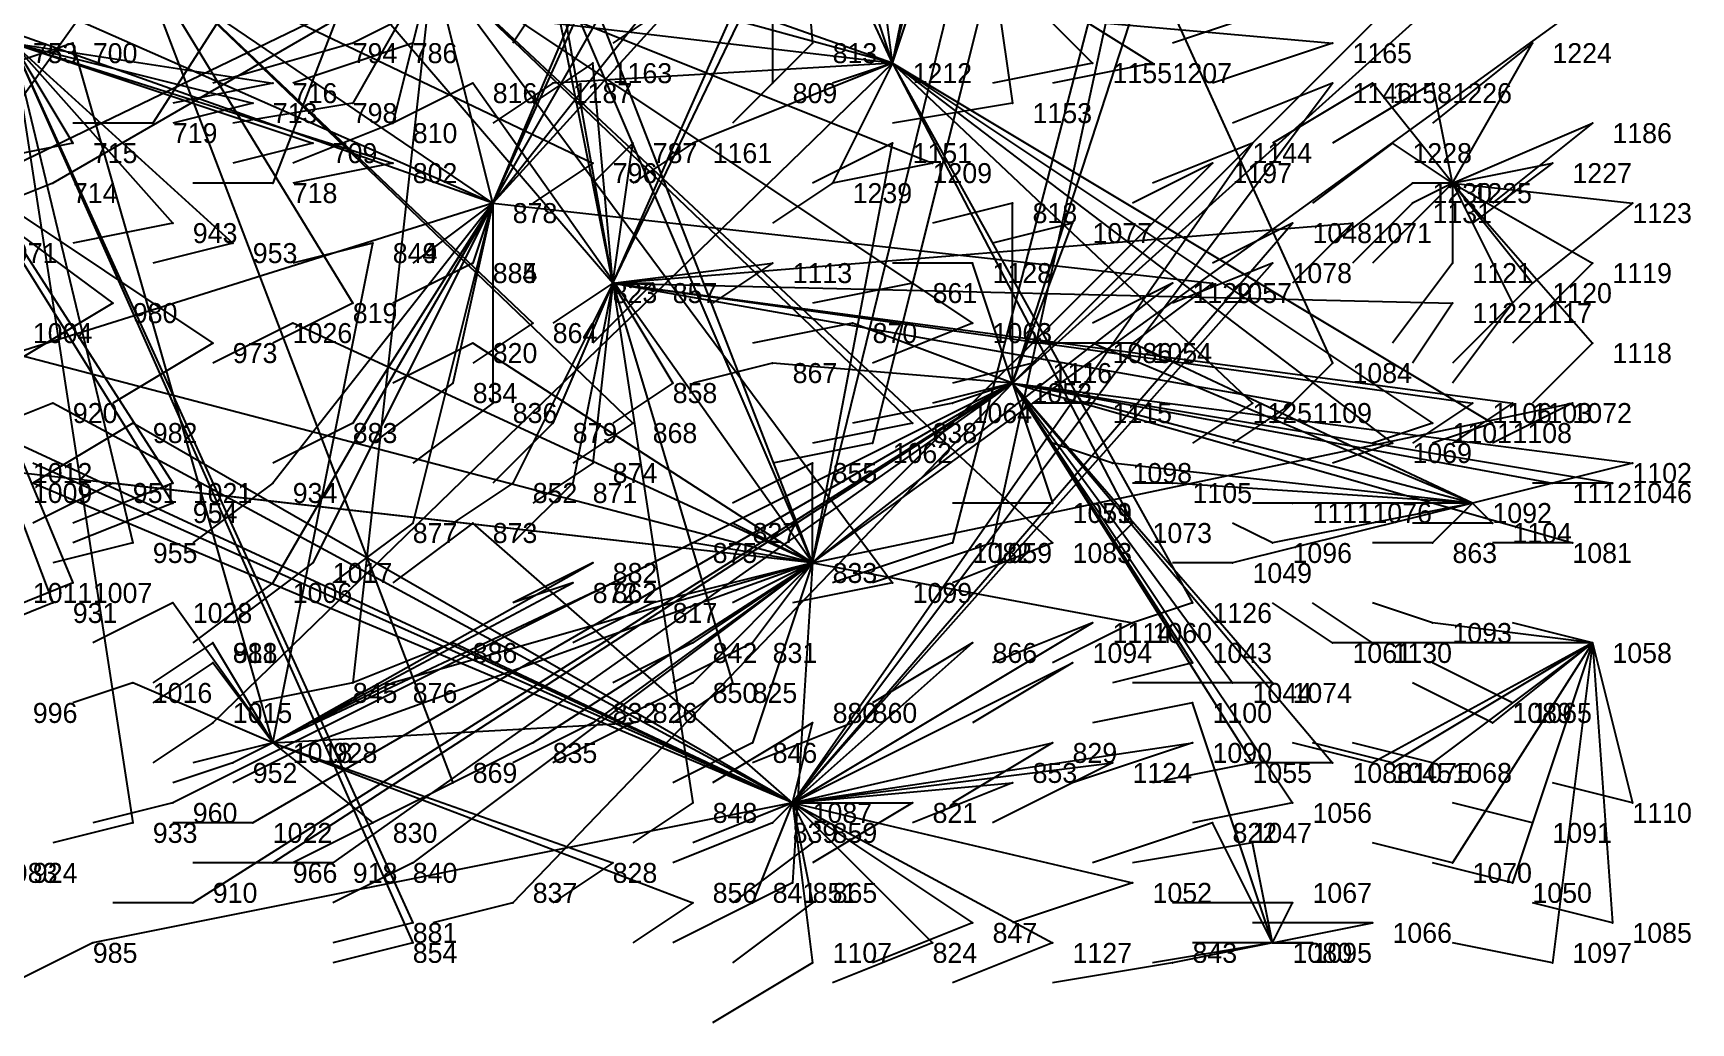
# Model space of a CAD drawing. Extents: x 13.668 to 13.876, y -34.05 to -33.931.
# Drawn here: x 13.793 to 13.8759, y -34.05 to -34.0005 of the extents above; entities that cross this region are included whole.
import ezdxf

# ---------------------------------------------------------------- set-up
doc = ezdxf.new("R2010")
doc.units = 0
for name, color, linetype in [('Facilities', 3, 'CONTINUOUS'), ('Facilities_lines', 3, 'CONTINUOUS'), ('Normals', 1, 'CONTINUOUS'), ('Source_points', 5, 'CONTINUOUS'), ('Text', 3, 'CONTINUOUS')]:
    doc.layers.add(name, color=color, linetype=linetype)

msp = doc.modelspace()

# ---------------------------------------------------------------- linework, layer by layer
at = {"layer": 'Facilities', "color": 3}
for p in [(13.836, -34.002, -1.213), (13.864, -34.008, -1.212), (13.816, -34.009, -1.214), (13.822, -34.013, -1.214), (13.842, -34.018, -1.213), (13.865, -34.024, -1.211), (13.832, -34.027, -1.215), (13.871, -34.031, -1.213), (13.805, -34.036, -1.215), (13.831, -34.039, -1.213), (13.855, -34.046, -1.213)]:
    msp.add_point(p, dxfattribs=at)
at = {"layer": 'Facilities_lines', "color": 3}
for p, q in [((13.816, -34.009, -1.214), (13.805, -33.965, -1.214)), ((13.816, -34.009, -1.214), (13.835, -33.967, -1.214)), ((13.822, -34.013, -1.214), (13.814, -33.968, -1.214)), ((13.822, -34.013, -1.214), (13.842, -33.968, -1.213)), ((13.816, -34.009, -1.214), (13.833, -33.969, -1.212)), ((13.836, -34.002, -1.213), (13.844, -33.969, -1.212)), ((13.836, -34.002, -1.213), (13.847, -33.969, -1.211)), ((13.838, -33.973, -1.212), (13.858, -34.017, -1.213)), ((13.816, -34.009, -1.214), (13.836, -33.974, -1.213)), ((13.836, -34.002, -1.213), (13.823, -33.974, -1.214)), ((13.816, -34.009, -1.214), (13.843, -33.975, -1.213)), ((13.816, -34.009, -1.214), (13.846, -33.976, -1.212)), ((13.817, -33.977, -1.212), (13.799, -34.005, -1.214)), ((13.817, -33.977, -1.212), (13.805, -34.008, -1.215)), ((13.836, -34.002, -1.213), (13.841, -33.977, -1.213)), ((13.83, -33.978, -1.212), (13.83, -34.003, -1.214)), ((13.83, -33.978, -1.212), (13.832, -34.001, -1.214)), ((13.842, -34.018, -1.213), (13.855, -33.978, -1.212)), ((13.836, -34.002, -1.213), (13.833, -33.979, -1.214)), ((13.851, -33.98, -1.212), (13.809, -34.001, -1.214)), ((13.851, -33.98, -1.212), (13.839, -34.026, -1.213)), ((13.851, -33.98, -1.212), (13.841, -34.026, -1.213)), ((13.832, -34.027, -1.215), (13.843, -33.982, -1.213)), ((13.822, -34.013, -1.214), (13.836, -33.984, -1.214)), ((13.822, -34.013, -1.214), (13.798, -33.985, -1.215)), ((13.816, -34.009, -1.214), (13.788, -33.99, -1.214)), ((13.836, -34.002, -1.213), (13.802, -33.99, -1.215)), ((13.832, -34.027, -1.215), (13.818, -33.991, -1.212)), ((13.842, -34.018, -1.213), (13.872, -33.991, -1.211)), ((13.78, -33.992, -1.216), (13.794, -34.029, -1.217)), ((13.78, -33.992, -1.216), (13.8, -34.024, -1.217)), ((13.78, -33.992, -1.216), (13.795, -34.028, -1.215)), ((13.78, -33.992, -1.216), (13.8, -34.023, -1.215)), ((13.832, -34.027, -1.215), (13.817, -33.992, -1.215)), ((13.842, -34.018, -1.213), (13.867, -33.993, -1.212)), ((13.816, -34.009, -1.214), (13.782, -33.994, -1.214)), ((13.798, -33.996, -1.215), (13.77, -34.035, -1.218)), ((13.798, -33.996, -1.215), (13.821, -34.007, -1.214)), ((13.798, -33.996, -1.215), (13.809, -34.014, -1.214)), ((13.798, -33.996, -1.215), (13.818, -34.015, -1.214)), ((13.798, -33.996, -1.215), (13.823, -34.02, -1.214)), ((13.798, -33.996, -1.215), (13.814, -34.038, -1.215)), ((13.813, -33.997, -1.214), (13.784, -34.011, -1.215)), ((13.813, -33.997, -1.214), (13.794, -34.008, -1.215)), ((13.813, -33.997, -1.214), (13.809, -34.004, -1.214)), ((13.813, -33.997, -1.214), (13.809, -34.033, -1.215)), ((13.813, -33.997, -1.214), (13.811, -34.005, -1.214)), ((13.813, -33.997, -1.214), (13.812, -34.001, -1.215)), ((13.813, -33.997, -1.214), (13.837, -34.02, -1.214)), ((13.813, -33.997, -1.214), (13.84, -34.015, -1.213)), ((13.813, -33.997, -1.214), (13.844, -34.026, -1.213)), ((13.813, -33.997, -1.214), (13.836, -34.028, -1.213)), ((13.813, -33.997, -1.214), (13.858, -34.001, -1.212)), ((13.813, -33.997, -1.214), (13.838, -34.007, -1.213)), ((13.841, -33.997, -1.213), (13.835, -34.021, -1.213)), ((13.841, -33.997, -1.213), (13.837, -34.013, -1.214)), ((13.841, -33.997, -1.213), (13.842, -34.004, -1.213)), ((13.841, -33.997, -1.213), (13.846, -34.002, -1.213)), ((13.841, -33.997, -1.213), (13.849, -34.002, -1.212)), ((13.816, -34.009, -1.214), (13.785, -33.998, -1.215)), ((13.836, -34.002, -1.213), (13.802, -33.998, -1.216)), ((13.822, -34.013, -1.214), (13.819, -33.998, -1.212)), ((13.832, -34.027, -1.215), (13.872, -33.998, -1.211)), ((13.836, -34.002, -1.213), (13.825, -33.999, -1.213)), ((13.836, -34.002, -1.213), (13.835, -33.999, -1.214)), ((13.778, -34, -1.216), (13.802, -34.016, -1.215)), ((13.778, -34, -1.216), (13.797, -34.014, -1.214)), ((13.792, -34.001, -1.214), (13.807, -34.006, -1.214)), ((13.792, -34.001, -1.214), (13.804, -34.004, -1.214)), ((13.792, -34.001, -1.214), (13.795, -34.006, -1.215)), ((13.792, -34.001, -1.214), (13.805, -34.003, -1.214)), ((13.792, -34.001, -1.214), (13.811, -34.007, -1.214)), ((13.792, -34.001, -1.214), (13.812, -34.046, -1.215)), ((13.792, -34.001, -1.214), (13.812, -34.045, -1.215)), ((13.792, -34.001, -1.214), (13.798, -34.04, -1.215)), ((13.792, -34.001, -1.214), (13.8, -34.01, -1.215)), ((13.792, -34.001, -1.214), (13.803, -34.011, -1.214)), ((13.792, -34.001, -1.214), (13.798, -34.026, -1.215)), ((13.805, -34.036, -1.215), (13.795, -34.001, -1.216)), ((13.864, -34.008, -1.212), (13.868, -34.001, -1.211)), ((13.836, -34.002, -1.213), (13.802, -34.035, -1.215)), ((13.836, -34.002, -1.213), (13.819, -34.003, -1.213)), ((13.822, -34.013, -1.214), (13.821, -34.002, -1.213)), ((13.836, -34.002, -1.213), (13.826, -34.006, -1.213)), ((13.836, -34.002, -1.213), (13.833, -34.008, -1.213)), ((13.836, -34.002, -1.213), (13.848, -34.025, -1.213)), ((13.836, -34.002, -1.213), (13.863, -34.02, -1.213)), ((13.836, -34.002, -1.213), (13.854, -34.019, -1.213)), ((13.836, -34.002, -1.213), (13.861, -34.021, -1.213)), ((13.836, -34.002, -1.213), (13.866, -34.02, -1.212)), ((13.836, -34.002, -1.213), (13.851, -34.029, -1.213)), ((13.832, -34.027, -1.215), (13.815, -34.003, -1.214)), ((13.831, -34.039, -1.213), (13.858, -34.003, -1.212)), ((13.864, -34.008, -1.212), (13.86, -34.003, -1.212)), ((13.864, -34.008, -1.212), (13.863, -34.003, -1.211)), ((13.864, -34.008, -1.212), (13.871, -34.005, -1.212)), ((13.822, -34.013, -1.214), (13.823, -34.006, -1.214)), ((13.831, -34.039, -1.213), (13.854, -34.006, -1.212)), ((13.832, -34.027, -1.215), (13.836, -34.006, -1.213)), ((13.864, -34.008, -1.212), (13.861, -34.006, -1.212)), ((13.832, -34.027, -1.215), (13.852, -34.007, -1.212)), ((13.864, -34.008, -1.212), (13.869, -34.007, -1.211)), ((13.864, -34.008, -1.212), (13.862, -34.009, -1.212)), ((13.864, -34.008, -1.212), (13.862, -34.008, -1.212)), ((13.864, -34.008, -1.212), (13.867, -34.014, -1.212)), ((13.864, -34.008, -1.212), (13.871, -34.016, -1.213)), ((13.864, -34.008, -1.212), (13.871, -34.012, -1.212)), ((13.864, -34.008, -1.212), (13.864, -34.012, -1.212)), ((13.864, -34.008, -1.212), (13.873, -34.009, -1.213)), ((13.864, -34.008, -1.212), (13.868, -34.013, -1.212)), ((13.816, -34.009, -1.214), (13.781, -34.02, -1.215)), ((13.816, -34.009, -1.214), (13.805, -34.023, -1.214)), ((13.816, -34.009, -1.214), (13.805, -34.028, -1.215)), ((13.816, -34.009, -1.214), (13.807, -34.027, -1.215)), ((13.816, -34.009, -1.214), (13.809, -34.02, -1.214)), ((13.816, -34.009, -1.214), (13.812, -34.025, -1.215)), ((13.816, -34.009, -1.214), (13.814, -34.018, -1.214)), ((13.816, -34.009, -1.214), (13.815, -34.012, -1.214)), ((13.816, -34.009, -1.214), (13.815, -34.012, -1.214)), ((13.816, -34.009, -1.214), (13.816, -34.019, -1.214)), ((13.816, -34.009, -1.214), (13.852, -34.013, -1.213)), ((13.842, -34.018, -1.213), (13.842, -34.009, -1.214)), ((13.822, -34.013, -1.214), (13.859, -34.01, -1.213)), ((13.831, -34.039, -1.213), (13.856, -34.01, -1.213)), ((13.842, -34.018, -1.213), (13.845, -34.01, -1.213)), ((13.805, -34.036, -1.215), (13.81, -34.011, -1.214)), ((13.805, -34.036, -1.215), (13.81, -34.011, -1.215)), ((13.822, -34.013, -1.214), (13.83, -34.012, -1.213)), ((13.831, -34.039, -1.213), (13.855, -34.012, -1.213)), ((13.842, -34.018, -1.213), (13.84, -34.012, -1.213)), ((13.822, -34.013, -1.214), (13.817, -34.023, -1.214)), ((13.822, -34.013, -1.214), (13.819, -34.02, -1.214)), ((13.822, -34.013, -1.214), (13.82, -34.023, -1.214)), ((13.822, -34.013, -1.214), (13.821, -34.022, -1.214)), ((13.822, -34.013, -1.214), (13.828, -34.033, -1.214)), ((13.822, -34.013, -1.214), (13.826, -34.039, -1.214)), ((13.822, -34.013, -1.214), (13.824, -34.013, -1.214)), ((13.822, -34.013, -1.214), (13.825, -34.018, -1.214)), ((13.822, -34.013, -1.214), (13.867, -34.019, -1.212)), ((13.822, -34.013, -1.214), (13.865, -34.019, -1.213)), ((13.822, -34.013, -1.214), (13.856, -34.019, -1.213)), ((13.822, -34.013, -1.214), (13.864, -34.014, -1.212)), ((13.832, -34.027, -1.215), (13.85, -34.013, -1.213)), ((13.832, -34.027, -1.215), (13.806, -34.015, -1.214)), ((13.842, -34.018, -1.213), (13.834, -34.015, -1.214)), ((13.832, -34.027, -1.215), (13.79, -34.016, -1.215)), ((13.832, -34.027, -1.215), (13.815, -34.016, -1.214)), ((13.865, -34.024, -1.211), (13.846, -34.016, -1.213)), ((13.865, -34.024, -1.211), (13.848, -34.016, -1.212)), ((13.842, -34.018, -1.213), (13.83, -34.017, -1.214)), ((13.842, -34.018, -1.213), (13.843, -34.017, -1.213)), ((13.842, -34.018, -1.213), (13.8, -34.039, -1.215)), ((13.842, -34.018, -1.213), (13.801, -34.044, -1.215)), ((13.842, -34.018, -1.213), (13.804, -34.04, -1.215)), ((13.842, -34.018, -1.213), (13.805, -34.042, -1.215)), ((13.842, -34.018, -1.213), (13.808, -34.042, -1.215)), ((13.842, -34.018, -1.213), (13.817, -34.044, -1.214)), ((13.842, -34.018, -1.213), (13.839, -34.019, -1.213)), ((13.842, -34.018, -1.213), (13.851, -34.032, -1.213)), ((13.842, -34.018, -1.213), (13.853, -34.033, -1.213)), ((13.842, -34.018, -1.213), (13.844, -34.024, -1.213)), ((13.842, -34.018, -1.213), (13.872, -34.023, -1.213)), ((13.842, -34.018, -1.213), (13.854, -34.037, -1.213)), ((13.842, -34.018, -1.213), (13.856, -34.039, -1.213)), ((13.842, -34.018, -1.213), (13.855, -34.033, -1.213)), ((13.842, -34.018, -1.213), (13.844, -34.024, -1.213)), ((13.842, -34.018, -1.213), (13.87, -34.026, -1.212)), ((13.842, -34.018, -1.213), (13.858, -34.037, -1.213)), ((13.842, -34.018, -1.213), (13.873, -34.022, -1.212)), ((13.842, -34.018, -1.213), (13.869, -34.023, -1.213)), ((13.831, -34.039, -1.213), (13.794, -34.019, -1.215)), ((13.832, -34.027, -1.215), (13.87, -34.019, -1.212)), ((13.865, -34.024, -1.211), (13.846, -34.019, -1.213)), ((13.831, -34.039, -1.213), (13.79, -34.02, -1.215)), ((13.831, -34.039, -1.213), (13.798, -34.02, -1.214)), ((13.832, -34.027, -1.215), (13.788, -34.022, -1.216)), ((13.831, -34.039, -1.213), (13.793, -34.022, -1.215)), ((13.832, -34.027, -1.215), (13.832, -34.022, -1.214)), ((13.865, -34.024, -1.211), (13.847, -34.022, -1.213)), ((13.831, -34.039, -1.213), (13.793, -34.023, -1.215)), ((13.832, -34.027, -1.215), (13.797, -34.023, -1.215)), ((13.865, -34.024, -1.211), (13.85, -34.023, -1.212)), ((13.865, -34.024, -1.211), (13.853, -34.027, -1.213)), ((13.865, -34.024, -1.211), (13.855, -34.026, -1.212)), ((13.865, -34.024, -1.211), (13.856, -34.024, -1.213)), ((13.865, -34.024, -1.211), (13.859, -34.024, -1.213)), ((13.865, -34.024, -1.211), (13.863, -34.026, -1.214)), ((13.865, -34.024, -1.211), (13.866, -34.025, -1.213)), ((13.831, -34.039, -1.213), (13.815, -34.025, -1.214)), ((13.832, -34.027, -1.215), (13.828, -34.025, -1.214)), ((13.832, -34.027, -1.215), (13.826, -34.026, -1.214)), ((13.805, -34.036, -1.215), (13.821, -34.027, -1.214)), ((13.832, -34.027, -1.215), (13.807, -34.036, -1.214)), ((13.832, -34.027, -1.215), (13.811, -34.033, -1.215)), ((13.832, -34.027, -1.215), (13.812, -34.042, -1.215)), ((13.832, -34.027, -1.215), (13.818, -34.036, -1.215)), ((13.832, -34.027, -1.215), (13.821, -34.035, -1.215)), ((13.832, -34.027, -1.215), (13.824, -34.029, -1.214)), ((13.832, -34.027, -1.215), (13.826, -34.031, -1.214)), ((13.832, -34.027, -1.215), (13.826, -34.033, -1.214)), ((13.832, -34.027, -1.215), (13.829, -34.031, -1.214)), ((13.832, -34.027, -1.215), (13.829, -34.036, -1.214)), ((13.832, -34.027, -1.215), (13.831, -34.043, -1.214)), ((13.832, -34.027, -1.215), (13.848, -34.03, -1.213)), ((13.805, -34.036, -1.215), (13.822, -34.028, -1.214)), ((13.805, -34.036, -1.215), (13.82, -34.028, -1.214)), ((13.805, -34.036, -1.215), (13.8, -34.029, -1.215)), ((13.831, -34.039, -1.213), (13.846, -34.03, -1.213)), ((13.871, -34.031, -1.213), (13.863, -34.03, -1.212)), ((13.805, -34.036, -1.215), (13.802, -34.031, -1.215)), ((13.831, -34.039, -1.213), (13.814, -34.031, -1.215)), ((13.831, -34.039, -1.213), (13.84, -34.031, -1.214)), ((13.871, -34.031, -1.213), (13.858, -34.031, -1.213)), ((13.871, -34.031, -1.213), (13.86, -34.037, -1.213)), ((13.871, -34.031, -1.213), (13.86, -34.031, -1.212)), ((13.871, -34.031, -1.213), (13.861, -34.037, -1.212)), ((13.871, -34.031, -1.213), (13.863, -34.037, -1.212)), ((13.871, -34.031, -1.213), (13.864, -34.042, -1.212)), ((13.871, -34.031, -1.213), (13.866, -34.035, -1.212)), ((13.871, -34.031, -1.213), (13.867, -34.043, -1.212)), ((13.871, -34.031, -1.213), (13.867, -34.034, -1.212)), ((13.871, -34.031, -1.213), (13.868, -34.04, -1.212)), ((13.871, -34.031, -1.213), (13.869, -34.047, -1.212)), ((13.871, -34.031, -1.213), (13.872, -34.045, -1.212)), ((13.871, -34.031, -1.213), (13.873, -34.039, -1.212)), ((13.805, -34.036, -1.215), (13.802, -34.032, -1.215)), ((13.831, -34.039, -1.213), (13.845, -34.032, -1.212)), ((13.805, -34.036, -1.215), (13.798, -34.033, -1.215)), ((13.855, -34.046, -1.213), (13.851, -34.034, -1.213)), ((13.805, -34.036, -1.215), (13.823, -34.035, -1.214)), ((13.831, -34.039, -1.213), (13.832, -34.035, -1.214)), ((13.831, -34.039, -1.213), (13.834, -34.035, -1.214)), ((13.805, -34.036, -1.215), (13.803, -34.037, -1.215)), ((13.805, -34.036, -1.215), (13.822, -34.042, -1.214)), ((13.805, -34.036, -1.215), (13.81, -34.04, -1.215)), ((13.805, -34.036, -1.215), (13.826, -34.044, -1.215)), ((13.831, -34.039, -1.213), (13.844, -34.036, -1.214)), ((13.831, -34.039, -1.213), (13.851, -34.036, -1.212)), ((13.831, -34.039, -1.213), (13.847, -34.037, -1.213)), ((13.831, -34.039, -1.213), (13.842, -34.038, -1.214)), ((13.831, -34.039, -1.213), (13.796, -34.046, -1.216)), ((13.831, -34.039, -1.213), (13.829, -34.044, -1.215)), ((13.831, -34.039, -1.213), (13.83, -34.04, -1.214)), ((13.831, -34.039, -1.213), (13.837, -34.039, -1.215)), ((13.831, -34.039, -1.213), (13.838, -34.046, -1.215)), ((13.831, -34.039, -1.213), (13.84, -34.045, -1.214)), ((13.831, -34.039, -1.213), (13.832, -34.041, -1.214)), ((13.831, -34.039, -1.213), (13.832, -34.044, -1.214)), ((13.831, -34.039, -1.213), (13.848, -34.043, -1.213)), ((13.831, -34.039, -1.213), (13.832, -34.047, -1.213)), ((13.831, -34.039, -1.213), (13.844, -34.046, -1.213)), ((13.855, -34.046, -1.213), (13.852, -34.04, -1.214)), ((13.855, -34.046, -1.213), (13.854, -34.041, -1.212)), ((13.855, -34.046, -1.213), (13.856, -34.044, -1.212)), ((13.855, -34.046, -1.213), (13.86, -34.045, -1.212)), ((13.855, -34.046, -1.213), (13.85, -34.047, -1.214)), ((13.855, -34.046, -1.213), (13.857, -34.046, -1.213))]:
    msp.add_line(p, q, dxfattribs=at)
at = {"layer": 'Normals', "color": 1}
for p, q in [((13.819, -33.998, -1.212), (13.817, -34.001, -1.112)), ((13.825, -33.999, -1.213), (13.822, -34.001, -1.113)), ((13.856, -33.999, -1.212), (13.85, -34.001, -1.112)), ((13.795, -34.001, -1.216), (13.792, -34.002, -1.116)), ((13.809, -34.001, -1.214), (13.802, -34.003, -1.114)), ((13.812, -34.001, -1.215), (13.806, -34.003, -1.115)), ((13.832, -34.001, -1.214), (13.83, -34.003, -1.114)), ((13.858, -34.001, -1.212), (13.852, -34.003, -1.112)), ((13.868, -34.001, -1.211), (13.863, -34.005, -1.111)), ((13.821, -34.002, -1.213), (13.818, -34.004, -1.113)), ((13.836, -34.002, -1.213), (13.833, -34.003, -1.113)), ((13.846, -34.002, -1.213), (13.841, -34.003, -1.113)), ((13.849, -34.002, -1.212), (13.844, -34.003, -1.112)), ((13.805, -34.003, -1.214), (13.8, -34.004, -1.114)), ((13.815, -34.003, -1.214), (13.811, -34.005, -1.114)), ((13.819, -34.003, -1.213), (13.816, -34.005, -1.113)), ((13.83, -34.003, -1.214), (13.828, -34.005, -1.114)), ((13.858, -34.003, -1.212), (13.853, -34.005, -1.112)), ((13.86, -34.003, -1.212), (13.855, -34.006, -1.112)), ((13.863, -34.003, -1.211), (13.858, -34.006, -1.111)), ((13.804, -34.004, -1.214), (13.8, -34.005, -1.114)), ((13.809, -34.004, -1.214), (13.803, -34.005, -1.114)), ((13.842, -34.004, -1.213), (13.836, -34.005, -1.113)), ((13.799, -34.005, -1.214), (13.795, -34.005, -1.114)), ((13.811, -34.005, -1.214), (13.806, -34.007, -1.114)), ((13.871, -34.005, -1.212), (13.866, -34.009, -1.112)), ((13.795, -34.006, -1.215), (13.79, -34.007, -1.115)), ((13.807, -34.006, -1.214), (13.803, -34.007, -1.114)), ((13.823, -34.006, -1.214), (13.821, -34.008, -1.114)), ((13.826, -34.006, -1.213), (13.823, -34.008, -1.113)), ((13.836, -34.006, -1.213), (13.832, -34.008, -1.113)), ((13.854, -34.006, -1.212), (13.849, -34.008, -1.112)), ((13.861, -34.006, -1.212), (13.857, -34.009, -1.112)), ((13.811, -34.007, -1.214), (13.806, -34.008, -1.114)), ((13.821, -34.007, -1.214), (13.818, -34.009, -1.114)), ((13.838, -34.007, -1.213), (13.833, -34.008, -1.113)), ((13.852, -34.007, -1.212), (13.848, -34.009, -1.112)), ((13.869, -34.007, -1.211), (13.865, -34.01, -1.111)), ((13.794, -34.008, -1.215), (13.789, -34.01, -1.115)), ((13.805, -34.008, -1.215), (13.801, -34.008, -1.115)), ((13.833, -34.008, -1.213), (13.83, -34.01, -1.113)), ((13.862, -34.008, -1.212), (13.858, -34.011, -1.112)), ((13.864, -34.008, -1.212), (13.86, -34.012, -1.112)), ((13.816, -34.009, -1.214), (13.812, -34.012, -1.114)), ((13.842, -34.009, -1.214), (13.838, -34.01, -1.114)), ((13.862, -34.009, -1.212), (13.859, -34.012, -1.112)), ((13.873, -34.009, -1.213), (13.868, -34.013, -1.113)), ((13.8, -34.01, -1.215), (13.795, -34.011, -1.115)), ((13.845, -34.01, -1.213), (13.841, -34.011, -1.113)), ((13.856, -34.01, -1.213), (13.852, -34.012, -1.113)), ((13.859, -34.01, -1.213), (13.856, -34.013, -1.113)), ((13.803, -34.011, -1.214), (13.799, -34.012, -1.114)), ((13.81, -34.011, -1.214), (13.806, -34.012, -1.114)), ((13.81, -34.011, -1.215), (13.806, -34.012, -1.115)), ((13.815, -34.012, -1.214), (13.811, -34.014, -1.114)), ((13.815, -34.012, -1.214), (13.811, -34.014, -1.114)), ((13.83, -34.012, -1.213), (13.827, -34.014, -1.113)), ((13.84, -34.012, -1.213), (13.836, -34.012, -1.113)), ((13.855, -34.012, -1.213), (13.85, -34.014, -1.113)), ((13.864, -34.012, -1.212), (13.861, -34.016, -1.112)), ((13.871, -34.012, -1.212), (13.867, -34.016, -1.112)), ((13.822, -34.013, -1.214), (13.819, -34.015, -1.114)), ((13.824, -34.013, -1.214), (13.821, -34.016, -1.114)), ((13.837, -34.013, -1.214), (13.832, -34.014, -1.114)), ((13.85, -34.013, -1.213), (13.846, -34.015, -1.113)), ((13.852, -34.013, -1.213), (13.848, -34.016, -1.113)), ((13.868, -34.013, -1.212), (13.864, -34.017, -1.112)), ((13.797, -34.014, -1.214), (13.792, -34.017, -1.114)), ((13.809, -34.014, -1.214), (13.805, -34.016, -1.114)), ((13.864, -34.014, -1.212), (13.862, -34.017, -1.112)), ((13.867, -34.014, -1.212), (13.864, -34.018, -1.112)), ((13.806, -34.015, -1.214), (13.802, -34.017, -1.114)), ((13.818, -34.015, -1.214), (13.815, -34.017, -1.114)), ((13.834, -34.015, -1.214), (13.829, -34.016, -1.114)), ((13.84, -34.015, -1.213), (13.835, -34.017, -1.113)), ((13.802, -34.016, -1.215), (13.797, -34.019, -1.115)), ((13.815, -34.016, -1.214), (13.811, -34.018, -1.114)), ((13.846, -34.016, -1.213), (13.843, -34.016, -1.113)), ((13.848, -34.016, -1.212), (13.845, -34.016, -1.112)), ((13.871, -34.016, -1.213), (13.868, -34.019, -1.113)), ((13.83, -34.017, -1.214), (13.826, -34.018, -1.114)), ((13.843, -34.017, -1.213), (13.839, -34.018, -1.113)), ((13.858, -34.017, -1.213), (13.855, -34.02, -1.113)), ((13.814, -34.018, -1.214), (13.81, -34.021, -1.114)), ((13.825, -34.018, -1.214), (13.822, -34.02, -1.114)), ((13.842, -34.018, -1.213), (13.838, -34.019, -1.113)), ((13.794, -34.019, -1.215), (13.789, -34.021, -1.115)), ((13.816, -34.019, -1.214), (13.812, -34.022, -1.114)), ((13.839, -34.019, -1.213), (13.834, -34.02, -1.113)), ((13.846, -34.019, -1.213), (13.843, -34.019, -1.113)), ((13.854, -34.019, -1.213), (13.851, -34.021, -1.113)), ((13.856, -34.019, -1.213), (13.853, -34.021, -1.113)), ((13.865, -34.019, -1.213), (13.862, -34.021, -1.113)), ((13.867, -34.019, -1.212), (13.864, -34.021, -1.112)), ((13.87, -34.019, -1.212), (13.866, -34.021, -1.112)), ((13.798, -34.02, -1.214), (13.793, -34.023, -1.114)), ((13.809, -34.02, -1.214), (13.805, -34.022, -1.114)), ((13.819, -34.02, -1.214), (13.816, -34.023, -1.114)), ((13.823, -34.02, -1.214), (13.82, -34.022, -1.114)), ((13.837, -34.02, -1.214), (13.832, -34.021, -1.114)), ((13.863, -34.02, -1.213), (13.86, -34.021, -1.113)), ((13.866, -34.02, -1.212), (13.863, -34.021, -1.112)), ((13.835, -34.021, -1.213), (13.83, -34.022, -1.113)), ((13.847, -34.022, -1.213), (13.844, -34.021, -1.113)), ((13.861, -34.021, -1.213), (13.858, -34.022, -1.113)), ((13.821, -34.022, -1.214), (13.818, -34.024, -1.114)), ((13.832, -34.022, -1.214), (13.828, -34.024, -1.114)), ((13.873, -34.022, -1.212), (13.869, -34.023, -1.112)), ((13.797, -34.023, -1.215), (13.793, -34.025, -1.115)), ((13.8, -34.023, -1.215), (13.795, -34.025, -1.115)), ((13.805, -34.023, -1.214), (13.801, -34.026, -1.114)), ((13.817, -34.023, -1.214), (13.814, -34.025, -1.114)), ((13.82, -34.023, -1.214), (13.817, -34.026, -1.114)), ((13.85, -34.023, -1.212), (13.848, -34.023, -1.112)), ((13.869, -34.023, -1.213), (13.865, -34.024, -1.113)), ((13.872, -34.023, -1.213), (13.868, -34.023, -1.113)), ((13.8, -34.024, -1.217), (13.795, -34.026, -1.117)), ((13.844, -34.024, -1.213), (13.839, -34.024, -1.113)), ((13.844, -34.024, -1.213), (13.839, -34.024, -1.113)), ((13.856, -34.024, -1.213), (13.854, -34.024, -1.113)), ((13.859, -34.024, -1.213), (13.856, -34.024, -1.113)), ((13.865, -34.024, -1.211), (13.862, -34.024, -1.111)), ((13.812, -34.025, -1.215), (13.808, -34.028, -1.115)), ((13.815, -34.025, -1.214), (13.811, -34.028, -1.114)), ((13.828, -34.025, -1.214), (13.824, -34.027, -1.114)), ((13.848, -34.025, -1.213), (13.847, -34.026, -1.113)), ((13.855, -34.026, -1.212), (13.853, -34.025, -1.112)), ((13.866, -34.025, -1.213), (13.862, -34.025, -1.113)), ((13.798, -34.026, -1.215), (13.794, -34.027, -1.115)), ((13.826, -34.026, -1.214), (13.822, -34.028, -1.114)), ((13.839, -34.026, -1.213), (13.833, -34.028, -1.113)), ((13.841, -34.026, -1.213), (13.835, -34.028, -1.113)), ((13.844, -34.026, -1.213), (13.839, -34.028, -1.113)), ((13.863, -34.026, -1.214), (13.86, -34.026, -1.114)), ((13.87, -34.026, -1.212), (13.866, -34.026, -1.112)), ((13.807, -34.027, -1.215), (13.803, -34.03, -1.115)), ((13.821, -34.027, -1.214), (13.817, -34.029, -1.114)), ((13.832, -34.027, -1.215), (13.828, -34.029, -1.115)), ((13.853, -34.027, -1.213), (13.85, -34.027, -1.113)), ((13.795, -34.028, -1.215), (13.79, -34.03, -1.115)), ((13.805, -34.028, -1.215), (13.801, -34.031, -1.115)), ((13.82, -34.028, -1.214), (13.817, -34.029, -1.114)), ((13.822, -34.028, -1.214), (13.818, -34.03, -1.114)), ((13.836, -34.028, -1.213), (13.831, -34.029, -1.113)), ((13.794, -34.029, -1.217), (13.789, -34.031, -1.117)), ((13.8, -34.029, -1.215), (13.796, -34.031, -1.115)), ((13.824, -34.029, -1.214), (13.82, -34.031, -1.114)), ((13.851, -34.029, -1.213), (13.848, -34.03, -1.113)), ((13.858, -34.031, -1.213), (13.855, -34.029, -1.113)), ((13.86, -34.031, -1.212), (13.857, -34.029, -1.112)), ((13.863, -34.03, -1.212), (13.86, -34.029, -1.112)), ((13.846, -34.03, -1.213), (13.841, -34.032, -1.113)), ((13.848, -34.03, -1.213), (13.844, -34.032, -1.113)), ((13.871, -34.031, -1.213), (13.867, -34.03, -1.113)), ((13.802, -34.031, -1.215), (13.799, -34.033, -1.115)), ((13.814, -34.031, -1.215), (13.809, -34.033, -1.115)), ((13.826, -34.031, -1.214), (13.822, -34.033, -1.114)), ((13.829, -34.031, -1.214), (13.825, -34.033, -1.114)), ((13.84, -34.031, -1.214), (13.835, -34.034, -1.114)), ((13.802, -34.032, -1.215), (13.799, -34.034, -1.115)), ((13.845, -34.032, -1.212), (13.84, -34.035, -1.112)), ((13.851, -34.032, -1.213), (13.847, -34.033, -1.113)), ((13.867, -34.034, -1.212), (13.863, -34.032, -1.112)), ((13.798, -34.033, -1.215), (13.795, -34.034, -1.115)), ((13.809, -34.033, -1.215), (13.804, -34.034, -1.115)), ((13.811, -34.033, -1.215), (13.807, -34.035, -1.115)), ((13.826, -34.033, -1.214), (13.822, -34.035, -1.114)), ((13.828, -34.033, -1.214), (13.825, -34.035, -1.114)), ((13.853, -34.033, -1.213), (13.848, -34.033, -1.113)), ((13.855, -34.033, -1.213), (13.85, -34.033, -1.113)), ((13.866, -34.035, -1.212), (13.862, -34.033, -1.112)), ((13.851, -34.034, -1.213), (13.846, -34.035, -1.113)), ((13.802, -34.035, -1.215), (13.799, -34.037, -1.115)), ((13.821, -34.035, -1.215), (13.817, -34.037, -1.115)), ((13.823, -34.035, -1.214), (13.819, -34.037, -1.114)), ((13.832, -34.035, -1.214), (13.827, -34.038, -1.114)), ((13.834, -34.035, -1.214), (13.829, -34.037, -1.114)), ((13.805, -34.036, -1.215), (13.801, -34.037, -1.115)), ((13.807, -34.036, -1.214), (13.803, -34.038, -1.114)), ((13.818, -34.036, -1.215), (13.814, -34.038, -1.115)), ((13.829, -34.036, -1.214), (13.825, -34.038, -1.114)), ((13.844, -34.036, -1.214), (13.839, -34.039, -1.114)), ((13.851, -34.036, -1.212), (13.845, -34.038, -1.112)), ((13.86, -34.037, -1.213), (13.856, -34.036, -1.113)), ((13.861, -34.037, -1.212), (13.857, -34.036, -1.112)), ((13.863, -34.037, -1.212), (13.859, -34.036, -1.112)), ((13.803, -34.037, -1.215), (13.8, -34.038, -1.115)), ((13.847, -34.037, -1.213), (13.841, -34.04, -1.113)), ((13.854, -34.037, -1.213), (13.849, -34.038, -1.113)), ((13.858, -34.037, -1.213), (13.854, -34.037, -1.113)), ((13.814, -34.038, -1.215), (13.81, -34.04, -1.115)), ((13.842, -34.038, -1.214), (13.837, -34.04, -1.114)), ((13.873, -34.039, -1.212), (13.869, -34.038, -1.112)), ((13.8, -34.039, -1.215), (13.796, -34.04, -1.115)), ((13.826, -34.039, -1.214), (13.823, -34.041, -1.114)), ((13.831, -34.039, -1.213), (13.826, -34.041, -1.113)), ((13.837, -34.039, -1.215), (13.832, -34.042, -1.115)), ((13.856, -34.039, -1.213), (13.851, -34.04, -1.113)), ((13.868, -34.04, -1.212), (13.864, -34.039, -1.112)), ((13.798, -34.04, -1.215), (13.794, -34.041, -1.115)), ((13.804, -34.04, -1.215), (13.8, -34.04, -1.115)), ((13.81, -34.04, -1.215), (13.806, -34.042, -1.115)), ((13.83, -34.04, -1.214), (13.825, -34.042, -1.114)), ((13.852, -34.04, -1.214), (13.846, -34.042, -1.114)), ((13.832, -34.041, -1.214), (13.828, -34.044, -1.114)), ((13.854, -34.041, -1.212), (13.848, -34.042, -1.112)), ((13.864, -34.042, -1.212), (13.86, -34.041, -1.112)), ((13.805, -34.042, -1.215), (13.801, -34.042, -1.115)), ((13.808, -34.042, -1.215), (13.804, -34.042, -1.115)), ((13.812, -34.042, -1.215), (13.808, -34.044, -1.115)), ((13.822, -34.042, -1.214), (13.819, -34.044, -1.114)), ((13.867, -34.043, -1.212), (13.863, -34.042, -1.112)), ((13.831, -34.043, -1.214), (13.827, -34.045, -1.114)), ((13.848, -34.043, -1.213), (13.842, -34.045, -1.113)), ((13.801, -34.044, -1.215), (13.797, -34.044, -1.115)), ((13.817, -34.044, -1.214), (13.813, -34.045, -1.114)), ((13.826, -34.044, -1.215), (13.823, -34.046, -1.115)), ((13.829, -34.044, -1.215), (13.825, -34.046, -1.115)), ((13.832, -34.044, -1.214), (13.828, -34.047, -1.114)), ((13.856, -34.044, -1.212), (13.85, -34.044, -1.112)), ((13.872, -34.045, -1.212), (13.868, -34.044, -1.112)), ((13.812, -34.045, -1.215), (13.808, -34.046, -1.115)), ((13.84, -34.045, -1.214), (13.835, -34.047, -1.114)), ((13.86, -34.045, -1.212), (13.854, -34.045, -1.112)), ((13.796, -34.046, -1.216), (13.79, -34.049, -1.116)), ((13.812, -34.046, -1.215), (13.808, -34.047, -1.115)), ((13.838, -34.046, -1.215), (13.833, -34.048, -1.115)), ((13.844, -34.046, -1.213), (13.839, -34.048, -1.113)), ((13.855, -34.046, -1.213), (13.849, -34.047, -1.113)), ((13.857, -34.046, -1.213), (13.851, -34.046, -1.113)), ((13.869, -34.047, -1.212), (13.864, -34.046, -1.112)), ((13.832, -34.047, -1.213), (13.827, -34.05, -1.113)), ((13.85, -34.047, -1.214), (13.844, -34.048, -1.114))]:
    msp.add_line(p, q, dxfattribs=at)
at = {"layer": 'Source_points', "color": 5}
for p in [(13.795, -34.001, -1.216), (13.809, -34.001, -1.214), (13.812, -34.001, -1.215), (13.832, -34.001, -1.214), (13.858, -34.001, -1.212), (13.868, -34.001, -1.211), (13.821, -34.002, -1.213), (13.846, -34.002, -1.213), (13.849, -34.002, -1.212), (13.805, -34.003, -1.214), (13.815, -34.003, -1.214), (13.819, -34.003, -1.213), (13.83, -34.003, -1.214), (13.858, -34.003, -1.212), (13.86, -34.003, -1.212), (13.863, -34.003, -1.211), (13.804, -34.004, -1.214), (13.809, -34.004, -1.214), (13.842, -34.004, -1.213), (13.799, -34.005, -1.214), (13.811, -34.005, -1.214), (13.871, -34.005, -1.212), (13.795, -34.006, -1.215), (13.807, -34.006, -1.214), (13.823, -34.006, -1.214), (13.826, -34.006, -1.213), (13.836, -34.006, -1.213), (13.854, -34.006, -1.212), (13.861, -34.006, -1.212), (13.811, -34.007, -1.214), (13.821, -34.007, -1.214), (13.838, -34.007, -1.213), (13.852, -34.007, -1.212), (13.869, -34.007, -1.211), (13.794, -34.008, -1.215), (13.805, -34.008, -1.215), (13.833, -34.008, -1.213), (13.862, -34.008, -1.212), (13.842, -34.009, -1.214), (13.862, -34.009, -1.212), (13.873, -34.009, -1.213), (13.8, -34.01, -1.215), (13.845, -34.01, -1.213), (13.856, -34.01, -1.213), (13.859, -34.01, -1.213), (13.803, -34.011, -1.214), (13.81, -34.011, -1.214), (13.81, -34.011, -1.215), (13.815, -34.012, -1.214), (13.815, -34.012, -1.214), (13.83, -34.012, -1.213), (13.84, -34.012, -1.213), (13.855, -34.012, -1.213), (13.864, -34.012, -1.212), (13.871, -34.012, -1.212), (13.824, -34.013, -1.214), (13.837, -34.013, -1.214), (13.85, -34.013, -1.213), (13.852, -34.013, -1.213), (13.868, -34.013, -1.212), (13.797, -34.014, -1.214), (13.809, -34.014, -1.214), (13.864, -34.014, -1.212), (13.867, -34.014, -1.212), (13.806, -34.015, -1.214), (13.818, -34.015, -1.214), (13.834, -34.015, -1.214), (13.84, -34.015, -1.213), (13.802, -34.016, -1.215), (13.815, -34.016, -1.214), (13.846, -34.016, -1.213), (13.848, -34.016, -1.212), (13.871, -34.016, -1.213), (13.83, -34.017, -1.214), (13.843, -34.017, -1.213), (13.858, -34.017, -1.213), (13.814, -34.018, -1.214), (13.825, -34.018, -1.214), (13.794, -34.019, -1.215), (13.816, -34.019, -1.214), (13.839, -34.019, -1.213), (13.846, -34.019, -1.213), (13.854, -34.019, -1.213), (13.856, -34.019, -1.213), (13.865, -34.019, -1.213), (13.867, -34.019, -1.212), (13.87, -34.019, -1.212), (13.798, -34.02, -1.214), (13.809, -34.02, -1.214), (13.819, -34.02, -1.214), (13.823, -34.02, -1.214), (13.837, -34.02, -1.214), (13.863, -34.02, -1.213), (13.866, -34.02, -1.212), (13.835, -34.021, -1.213), (13.861, -34.021, -1.213), (13.821, -34.022, -1.214), (13.832, -34.022, -1.214), (13.847, -34.022, -1.213), (13.873, -34.022, -1.212), (13.797, -34.023, -1.215), (13.8, -34.023, -1.215), (13.805, -34.023, -1.214), (13.817, -34.023, -1.214), (13.82, -34.023, -1.214), (13.85, -34.023, -1.212), (13.869, -34.023, -1.213), (13.872, -34.023, -1.213), (13.8, -34.024, -1.217), (13.844, -34.024, -1.213), (13.844, -34.024, -1.213), (13.856, -34.024, -1.213), (13.859, -34.024, -1.213), (13.812, -34.025, -1.215), (13.815, -34.025, -1.214), (13.828, -34.025, -1.214), (13.848, -34.025, -1.213), (13.866, -34.025, -1.213), (13.798, -34.026, -1.215), (13.826, -34.026, -1.214), (13.839, -34.026, -1.213), (13.841, -34.026, -1.213), (13.844, -34.026, -1.213), (13.855, -34.026, -1.212), (13.863, -34.026, -1.214), (13.87, -34.026, -1.212), (13.807, -34.027, -1.215), (13.821, -34.027, -1.214), (13.853, -34.027, -1.213), (13.795, -34.028, -1.215), (13.805, -34.028, -1.215), (13.82, -34.028, -1.214), (13.822, -34.028, -1.214), (13.836, -34.028, -1.213), (13.794, -34.029, -1.217), (13.8, -34.029, -1.215), (13.824, -34.029, -1.214), (13.851, -34.029, -1.213), (13.846, -34.03, -1.213), (13.848, -34.03, -1.213), (13.863, -34.03, -1.212), (13.802, -34.031, -1.215), (13.814, -34.031, -1.215), (13.826, -34.031, -1.214), (13.829, -34.031, -1.214), (13.84, -34.031, -1.214), (13.858, -34.031, -1.213), (13.86, -34.031, -1.212), (13.802, -34.032, -1.215), (13.845, -34.032, -1.212), (13.851, -34.032, -1.213), (13.798, -34.033, -1.215), (13.809, -34.033, -1.215), (13.811, -34.033, -1.215), (13.826, -34.033, -1.214), (13.828, -34.033, -1.214), (13.853, -34.033, -1.213), (13.855, -34.033, -1.213), (13.851, -34.034, -1.213), (13.867, -34.034, -1.212), (13.802, -34.035, -1.215), (13.821, -34.035, -1.215), (13.823, -34.035, -1.214), (13.832, -34.035, -1.214), (13.834, -34.035, -1.214), (13.866, -34.035, -1.212), (13.807, -34.036, -1.214), (13.818, -34.036, -1.215), (13.829, -34.036, -1.214), (13.844, -34.036, -1.214), (13.851, -34.036, -1.212), (13.803, -34.037, -1.215), (13.847, -34.037, -1.213), (13.854, -34.037, -1.213), (13.858, -34.037, -1.213), (13.86, -34.037, -1.213), (13.861, -34.037, -1.212), (13.863, -34.037, -1.212), (13.814, -34.038, -1.215), (13.842, -34.038, -1.214), (13.8, -34.039, -1.215), (13.826, -34.039, -1.214), (13.837, -34.039, -1.215), (13.856, -34.039, -1.213), (13.873, -34.039, -1.212), (13.798, -34.04, -1.215), (13.804, -34.04, -1.215), (13.81, -34.04, -1.215), (13.83, -34.04, -1.214), (13.852, -34.04, -1.214), (13.868, -34.04, -1.212), (13.832, -34.041, -1.214), (13.854, -34.041, -1.212), (13.805, -34.042, -1.215), (13.808, -34.042, -1.215), (13.812, -34.042, -1.215), (13.822, -34.042, -1.214), (13.864, -34.042, -1.212), (13.831, -34.043, -1.214), (13.848, -34.043, -1.213), (13.867, -34.043, -1.212), (13.801, -34.044, -1.215), (13.817, -34.044, -1.214), (13.826, -34.044, -1.215), (13.829, -34.044, -1.215), (13.832, -34.044, -1.214), (13.856, -34.044, -1.212), (13.812, -34.045, -1.215), (13.84, -34.045, -1.214), (13.86, -34.045, -1.212), (13.872, -34.045, -1.212), (13.796, -34.046, -1.216), (13.812, -34.046, -1.215), (13.838, -34.046, -1.215), (13.844, -34.046, -1.213), (13.857, -34.046, -1.213), (13.832, -34.047, -1.213), (13.85, -34.047, -1.214), (13.869, -34.047, -1.212)]:
    msp.add_point(p, dxfattribs=at)

# ---------------------------------------------------------------- texts
at = {"layer": 'Text', "color": 3}
for s, p in [('753', (13.793, -34.002, -1.214)), ('700', (13.796, -34.002, -1.216)), ('794', (13.809, -34.002, -1.214)), ('786', (13.812, -34.002, -1.215)), ('813', (13.833, -34.002, -1.214)), ('1165', (13.859, -34.002, -1.212)), ('1224', (13.869, -34.002, -1.211)), ('1163', (13.822, -34.003, -1.213)), ('1212', (13.837, -34.003, -1.213)), ('1155', (13.847, -34.003, -1.213)), ('1207', (13.85, -34.003, -1.212)), ('716', (13.806, -34.004, -1.214)), ('816', (13.816, -34.004, -1.214)), ('1187', (13.82, -34.004, -1.213)), ('809', (13.831, -34.004, -1.214)), ('1146', (13.859, -34.004, -1.212)), ('1158', (13.861, -34.004, -1.212)), ('1226', (13.864, -34.004, -1.211)), ('713', (13.805, -34.005, -1.214)), ('798', (13.809, -34.005, -1.214)), ('1153', (13.843, -34.005, -1.213)), ('719', (13.8, -34.006, -1.214)), ('810', (13.812, -34.006, -1.214)), ('1186', (13.872, -34.006, -1.212)), ('715', (13.796, -34.007, -1.215)), ('709', (13.808, -34.007, -1.214)), ('787', (13.824, -34.007, -1.214)), ('1161', (13.827, -34.007, -1.213)), ('1151', (13.837, -34.007, -1.213)), ('1144', (13.854, -34.007, -1.212)), ('1228', (13.862, -34.007, -1.212)), ('802', (13.812, -34.008, -1.214)), ('796', (13.822, -34.008, -1.214)), ('1209', (13.838, -34.008, -1.213)), ('1197', (13.853, -34.008, -1.212)), ('1227', (13.87, -34.008, -1.211)), ('714', (13.795, -34.009, -1.215)), ('718', (13.806, -34.009, -1.215)), ('1239', (13.834, -34.009, -1.213)), ('1230', (13.863, -34.009, -1.212)), ('1225', (13.865, -34.009, -1.212)), ('878', (13.817, -34.01, -1.214)), ('818', (13.843, -34.01, -1.214)), ('1131', (13.863, -34.01, -1.212)), ('1123', (13.873, -34.01, -1.213)), ('943', (13.801, -34.011, -1.215)), ('1077', (13.846, -34.011, -1.213)), ('1048', (13.857, -34.011, -1.213)), ('1071', (13.86, -34.011, -1.213)), ('971', (13.792, -34.012, -1.216)), ('953', (13.804, -34.012, -1.214)), ('844', (13.811, -34.012, -1.214)), ('849', (13.811, -34.012, -1.215)), ('884', (13.816, -34.013, -1.214)), ('885', (13.816, -34.013, -1.214)), ('1113', (13.831, -34.013, -1.213)), ('1128', (13.841, -34.013, -1.213)), ('1078', (13.856, -34.013, -1.213)), ('1121', (13.865, -34.013, -1.212)), ('1119', (13.872, -34.013, -1.212)), ('823', (13.822, -34.014, -1.214)), ('857', (13.825, -34.014, -1.214)), ('861', (13.838, -34.014, -1.214)), ('1129', (13.851, -34.014, -1.213)), ('1057', (13.853, -34.014, -1.213)), ('1120', (13.869, -34.014, -1.212)), ('980', (13.798, -34.015, -1.214)), ('819', (13.809, -34.015, -1.214)), ('1122', (13.865, -34.015, -1.212)), ('1117', (13.868, -34.015, -1.212)), ('1004', (13.793, -34.016, -1.215)), ('1026', (13.806, -34.016, -1.214)), ('864', (13.819, -34.016, -1.214)), ('870', (13.835, -34.016, -1.214)), ('1063', (13.841, -34.016, -1.213)), ('973', (13.803, -34.017, -1.215)), ('820', (13.816, -34.017, -1.214)), ('1086', (13.847, -34.017, -1.213)), ('1054', (13.849, -34.017, -1.212)), ('1118', (13.872, -34.017, -1.213)), ('867', (13.831, -34.018, -1.214)), ('1116', (13.844, -34.018, -1.213)), ('1084', (13.859, -34.018, -1.213)), ('834', (13.815, -34.019, -1.214)), ('858', (13.825, -34.019, -1.214)), ('1053', (13.843, -34.019, -1.213)), ('920', (13.795, -34.02, -1.215)), ('836', (13.817, -34.02, -1.214)), ('1064', (13.84, -34.02, -1.213)), ('1115', (13.847, -34.02, -1.213)), ('1125', (13.854, -34.02, -1.213)), ('1109', (13.857, -34.02, -1.213)), ('1106', (13.866, -34.02, -1.213)), ('1103', (13.868, -34.02, -1.212)), ('1072', (13.87, -34.02, -1.212)), ('982', (13.799, -34.021, -1.214)), ('883', (13.809, -34.021, -1.214)), ('879', (13.82, -34.021, -1.214)), ('868', (13.824, -34.021, -1.214)), ('838', (13.838, -34.021, -1.214)), ('1101', (13.864, -34.021, -1.213)), ('1108', (13.867, -34.021, -1.212)), ('1062', (13.836, -34.022, -1.213)), ('1069', (13.862, -34.022, -1.213)), ('1012', (13.793, -34.023, -1.215)), ('874', (13.822, -34.023, -1.214)), ('855', (13.833, -34.023, -1.214)), ('1098', (13.848, -34.023, -1.213)), ('1102', (13.873, -34.023, -1.212)), ('1009', (13.793, -34.024, -1.215)), ('951', (13.798, -34.024, -1.215)), ('1021', (13.801, -34.024, -1.215)), ('934', (13.806, -34.024, -1.214)), ('852', (13.818, -34.024, -1.214)), ('871', (13.821, -34.024, -1.214)), ('1105', (13.851, -34.024, -1.212)), ('1112', (13.87, -34.024, -1.213)), ('1046', (13.873, -34.024, -1.213)), ('954', (13.801, -34.025, -1.217)), ('1051', (13.845, -34.025, -1.213)), ('1079', (13.845, -34.025, -1.213)), ('1111', (13.857, -34.025, -1.213)), ('1076', (13.86, -34.025, -1.213)), ('1092', (13.866, -34.025, -1.211)), ('877', (13.812, -34.026, -1.215)), ('873', (13.816, -34.026, -1.214)), ('827', (13.829, -34.026, -1.214)), ('1073', (13.849, -34.026, -1.213)), ('1104', (13.867, -34.026, -1.213)), ('955', (13.799, -34.027, -1.215)), ('875', (13.827, -34.027, -1.214)), ('1082', (13.84, -34.027, -1.213)), ('1059', (13.841, -34.027, -1.213)), ('1083', (13.845, -34.027, -1.213)), ('1096', (13.856, -34.027, -1.212)), ('863', (13.864, -34.027, -1.214)), ('1081', (13.87, -34.027, -1.212)), ('1017', (13.808, -34.028, -1.215)), ('882', (13.822, -34.028, -1.214)), ('833', (13.833, -34.028, -1.215)), ('1049', (13.854, -34.028, -1.213)), ('1011', (13.793, -34.029, -1.215)), ('1007', (13.796, -34.029, -1.215)), ('1006', (13.806, -34.029, -1.215)), ('872', (13.821, -34.029, -1.214)), ('862', (13.822, -34.029, -1.214)), ('1099', (13.837, -34.029, -1.213)), ('931', (13.795, -34.03, -1.217)), ('1028', (13.801, -34.03, -1.215)), ('817', (13.825, -34.03, -1.214)), ('1126', (13.852, -34.03, -1.213)), ('1114', (13.847, -34.031, -1.213)), ('1060', (13.849, -34.031, -1.213)), ('1093', (13.864, -34.031, -1.212)), ('888', (13.803, -34.032, -1.215)), ('911', (13.803, -34.032, -1.215)), ('886', (13.815, -34.032, -1.215)), ('842', (13.827, -34.032, -1.214)), ('831', (13.83, -34.032, -1.214)), ('866', (13.841, -34.032, -1.214)), ('1094', (13.846, -34.032, -1.212)), ('1043', (13.852, -34.032, -1.213)), ('1061', (13.859, -34.032, -1.213)), ('1130', (13.861, -34.032, -1.212)), ('1058', (13.872, -34.032, -1.213)), ('1016', (13.799, -34.034, -1.215)), ('845', (13.809, -34.034, -1.215)), ('876', (13.812, -34.034, -1.215)), ('850', (13.827, -34.034, -1.214)), ('825', (13.829, -34.034, -1.214)), ('1044', (13.854, -34.034, -1.213)), ('1074', (13.856, -34.034, -1.213)), ('996', (13.793, -34.035, -1.215)), ('1015', (13.803, -34.035, -1.215)), ('832', (13.822, -34.035, -1.215)), ('826', (13.824, -34.035, -1.214)), ('880', (13.833, -34.035, -1.214)), ('860', (13.835, -34.035, -1.214)), ('1100', (13.852, -34.035, -1.213)), ('1089', (13.867, -34.035, -1.212)), ('1065', (13.868, -34.035, -1.212)), ('1018', (13.806, -34.037, -1.215)), ('928', (13.808, -34.037, -1.214)), ('835', (13.819, -34.037, -1.215)), ('846', (13.83, -34.037, -1.214)), ('829', (13.845, -34.037, -1.214)), ('1090', (13.852, -34.037, -1.212)), ('952', (13.804, -34.038, -1.215)), ('869', (13.815, -34.038, -1.215)), ('853', (13.843, -34.038, -1.214)), ('1124', (13.848, -34.038, -1.213)), ('1055', (13.854, -34.038, -1.213)), ('1088', (13.859, -34.038, -1.213)), ('1045', (13.861, -34.038, -1.213)), ('1075', (13.862, -34.038, -1.212)), ('1068', (13.864, -34.038, -1.212)), ('960', (13.801, -34.04, -1.215)), ('848', (13.827, -34.04, -1.214)), ('1087', (13.832, -34.04, -1.213)), ('821', (13.838, -34.04, -1.215)), ('1056', (13.857, -34.04, -1.213)), ('1110', (13.873, -34.04, -1.212)), ('933', (13.799, -34.041, -1.215)), ('1022', (13.805, -34.041, -1.215)), ('830', (13.811, -34.041, -1.215)), ('839', (13.831, -34.041, -1.214)), ('859', (13.833, -34.041, -1.214)), ('822', (13.853, -34.041, -1.214)), ('1047', (13.854, -34.041, -1.212)), ('1091', (13.869, -34.041, -1.212)), ('983', (13.792, -34.043, -1.216)), ('924', (13.793, -34.043, -1.215)), ('966', (13.806, -34.043, -1.215)), ('918', (13.809, -34.043, -1.215)), ('840', (13.812, -34.043, -1.215)), ('828', (13.822, -34.043, -1.214)), ('1070', (13.865, -34.043, -1.212)), ('910', (13.802, -34.044, -1.215)), ('837', (13.818, -34.044, -1.214)), ('856', (13.827, -34.044, -1.215)), ('841', (13.83, -34.044, -1.215)), ('851', (13.832, -34.044, -1.214)), ('865', (13.833, -34.044, -1.214)), ('1052', (13.849, -34.044, -1.213)), ('1067', (13.857, -34.044, -1.212)), ('1050', (13.868, -34.044, -1.212)), ('881', (13.812, -34.046, -1.215)), ('847', (13.841, -34.046, -1.214)), ('1066', (13.861, -34.046, -1.212)), ('1085', (13.873, -34.046, -1.212)), ('985', (13.796, -34.047, -1.216)), ('854', (13.812, -34.047, -1.215)), ('1107', (13.833, -34.047, -1.213)), ('824', (13.838, -34.047, -1.215)), ('1127', (13.845, -34.047, -1.213)), ('843', (13.851, -34.047, -1.214)), ('1080', (13.856, -34.047, -1.213)), ('1095', (13.857, -34.047, -1.213)), ('1097', (13.87, -34.047, -1.212))]:
    msp.add_text(s, height=0.001, dxfattribs=at).set_placement(p)

doc.saveas('drawing.dxf')
